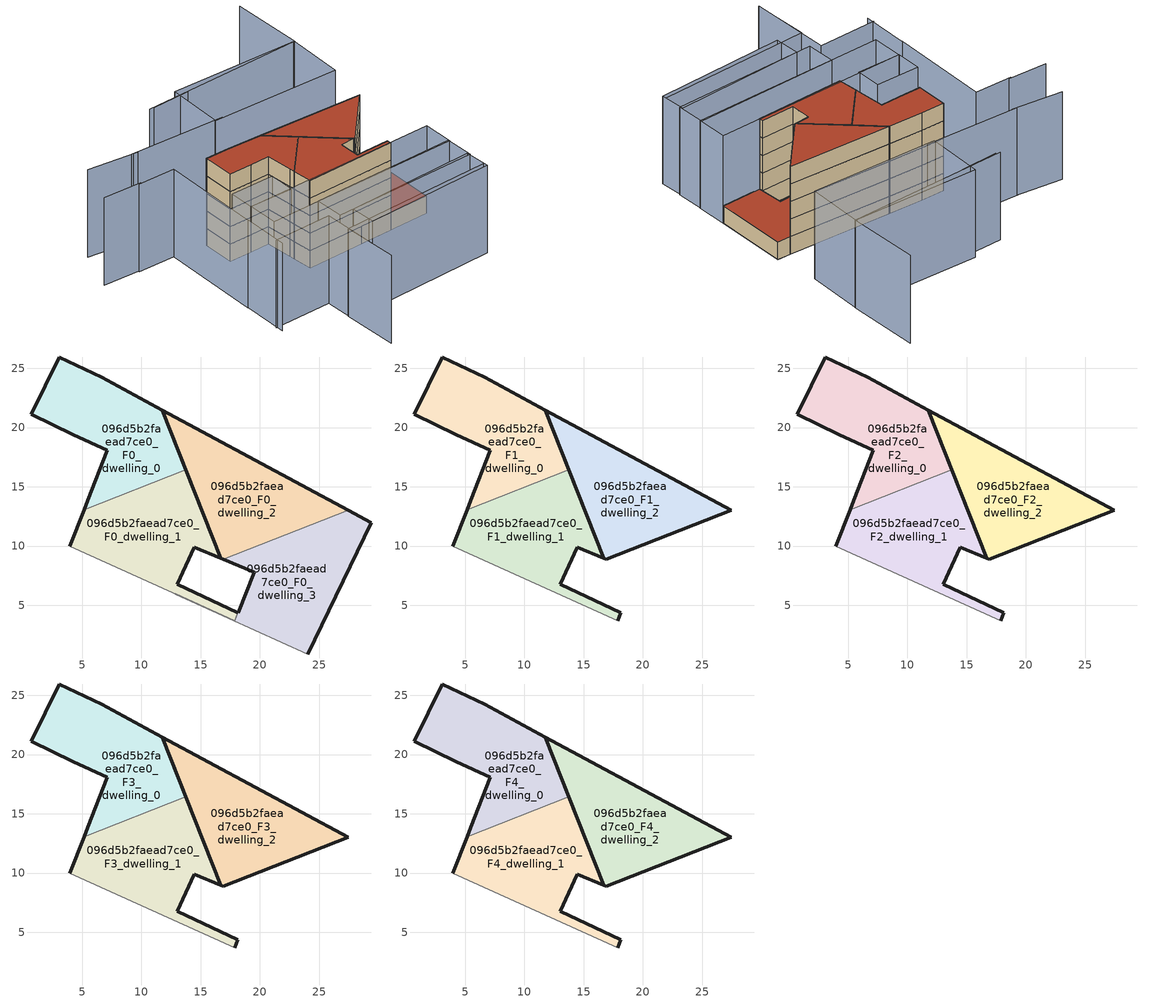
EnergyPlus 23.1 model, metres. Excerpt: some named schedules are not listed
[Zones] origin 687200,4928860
096d5b2faead7ce0_F0_dwelling_0
 floor ground (EU_floor_Construction): 13.76,16.45 11.78,21.46 6.65,24.23 3.07,25.96 0.71,21.13 4.23,19.41 7.14,18.07 5.47,13.86 5.16,13.07 z0
 wall outside (EU_wall_Construction): 5.16,13.07 5.47,13.86 7.14,18.07 4.23,19.41 0.71,21.13 3.07,25.96 6.65,24.23 11.78,21.46 13.76,16.45 z0:3
 wall to 096d5b2faead7ce0_F0_dwelling_1 (EU_wall_Construction): 13.76,16.45 5.16,13.07 z0:3
096d5b2faead7ce0_F0_dwelling_1
 floor ground (EU_floor_Construction): 17.87,3.7 18.16,4.39 13.03,6.78 14.46,9.88 16.7,8.96 13.76,16.45 5.16,13.07 3.95,10 z0
 wall outside (EU_wall_Construction): 3.95,10 5.16,13.07 / 13.76,16.45 16.7,8.96 14.46,9.88 13.03,6.78 18.16,4.39 z0:3
 wall to 096d5b2faead7ce0_F0_dwelling_3 (EU_wall_Construction): 18.16,4.39 17.87,3.7 z0:3
 wall adiabatic (EU_wall_Construction): 17.87,3.7 3.95,10 z0:3
096d5b2faead7ce0_F0_dwelling_2
 floor ground (EU_floor_Construction): 27.45,13.02 11.78,21.46 16.7,8.96 16.91,8.87 z0
 wall outside (EU_wall_Construction): 16.91,8.87 16.7,8.96 11.78,21.46 27.45,13.02 z0:3
 wall to 096d5b2faead7ce0_F0_dwelling_3 (EU_wall_Construction): 27.45,13.02 16.91,8.87 z0:3
096d5b2faead7ce0_F0_dwelling_3
 floor ground (EU_floor_Construction): 24.05,0.89 29.4,11.97 27.45,13.02 16.91,8.87 19.55,7.79 18.16,4.39 17.87,3.7 12.89,5.96 12.88,5.95 z0
 wall outside (EU_wall_Construction): 18.16,4.39 19.55,7.79 16.91,8.87 / 27.45,13.02 29.4,11.97 24.05,0.89 z0:3
 wall adiabatic (EU_wall_Construction): 24.05,0.89 12.88,5.95 12.89,5.96 17.87,3.7 z0:3
 roof outside (EU_roof_Construction): 29.4,11.97 24.05,0.89 12.88,5.95 12.89,5.96 17.87,3.7 18.16,4.39 19.55,7.79 16.91,8.87 27.45,13.02 z3
096d5b2faead7ce0_F1_dwelling_0
 floor to 096d5b2faead7ce0_F0_dwelling_0 (EU_floor_Construction): 13.76,16.45 11.78,21.46 6.65,24.23 3.07,25.96 0.71,21.13 4.23,19.41 7.14,18.07 5.47,13.86 5.16,13.07 z3
 wall outside (EU_wall_Construction): 5.16,13.07 5.47,13.86 7.14,18.07 4.23,19.41 0.71,21.13 3.07,25.96 6.65,24.23 11.78,21.46 13.76,16.45 z3:6
 wall to 096d5b2faead7ce0_F1_dwelling_1 (EU_wall_Construction): 13.76,16.45 5.16,13.07 z3:6
096d5b2faead7ce0_F1_dwelling_1
 floor to 096d5b2faead7ce0_F0_dwelling_1 (EU_floor_Construction): 17.87,3.7 18.16,4.39 13.03,6.78 14.46,9.88 16.7,8.96 13.76,16.45 5.16,13.07 3.95,10 z3
 wall outside (EU_wall_Construction): 3.95,10 5.16,13.07 / 13.76,16.45 16.7,8.96 14.46,9.88 13.03,6.78 18.16,4.39 17.87,3.7 z3:6
 wall adiabatic (EU_wall_Construction): 17.87,3.7 3.95,10 z3:6
096d5b2faead7ce0_F1_dwelling_2
 floor to 096d5b2faead7ce0_F0_dwelling_2 (EU_floor_Construction): 27.45,13.02 11.78,21.46 16.7,8.96 16.91,8.87 z3
 wall outside (EU_wall_Construction): 11.78,21.46 27.45,13.02 16.91,8.87 16.7,8.96 11.78,21.46 z3:6
096d5b2faead7ce0_F2_dwelling_0
 floor to 096d5b2faead7ce0_F1_dwelling_0 (EU_floor_Construction): 13.76,16.45 11.78,21.46 6.65,24.23 3.07,25.96 0.71,21.13 4.23,19.41 7.14,18.07 5.47,13.86 5.16,13.07 z6
 wall outside (EU_wall_Construction): 5.16,13.07 5.47,13.86 7.14,18.07 4.23,19.41 0.71,21.13 3.07,25.96 6.65,24.23 11.78,21.46 13.76,16.45 z6:9
 wall to 096d5b2faead7ce0_F2_dwelling_1 (EU_wall_Construction): 13.76,16.45 5.16,13.07 z6:9
096d5b2faead7ce0_F2_dwelling_1
 floor to 096d5b2faead7ce0_F1_dwelling_1 (EU_floor_Construction): 17.87,3.7 18.16,4.39 13.03,6.78 14.46,9.88 16.7,8.96 13.76,16.45 5.16,13.07 3.95,10 z6
 wall outside (EU_wall_Construction): 3.95,10 5.16,13.07 / 13.76,16.45 16.7,8.96 14.46,9.88 13.03,6.78 18.16,4.39 17.87,3.7 z6:9
 wall adiabatic (EU_wall_Construction): 17.87,3.7 3.95,10 z6:9
096d5b2faead7ce0_F2_dwelling_2
 floor to 096d5b2faead7ce0_F1_dwelling_2 (EU_floor_Construction): 27.45,13.02 11.78,21.46 16.7,8.96 16.91,8.87 z6
 wall outside (EU_wall_Construction): 11.78,21.46 27.45,13.02 16.91,8.87 16.7,8.96 11.78,21.46 z6:9
096d5b2faead7ce0_F3_dwelling_0
 floor to 096d5b2faead7ce0_F2_dwelling_0 (EU_floor_Construction): 13.76,16.45 11.78,21.46 6.65,24.23 3.07,25.96 0.71,21.13 4.23,19.41 7.14,18.07 5.47,13.86 5.16,13.07 z9
 wall outside (EU_wall_Construction): 5.16,13.07 5.47,13.86 7.14,18.07 4.23,19.41 0.71,21.13 3.07,25.96 6.65,24.23 11.78,21.46 13.76,16.45 z9:12
 wall to 096d5b2faead7ce0_F3_dwelling_1 (EU_wall_Construction): 13.76,16.45 5.16,13.07 z9:12
096d5b2faead7ce0_F3_dwelling_1
 floor to 096d5b2faead7ce0_F2_dwelling_1 (EU_floor_Construction): 17.87,3.7 18.16,4.39 13.03,6.78 14.46,9.88 16.7,8.96 13.76,16.45 5.16,13.07 3.95,10 z9
 wall outside (EU_wall_Construction): 3.95,10 5.16,13.07 / 13.76,16.45 16.7,8.96 14.46,9.88 13.03,6.78 18.16,4.39 17.87,3.7 z9:12
 wall adiabatic (EU_wall_Construction): 17.87,3.7 3.95,10 z9:12
096d5b2faead7ce0_F3_dwelling_2
 floor to 096d5b2faead7ce0_F2_dwelling_2 (EU_floor_Construction): 27.45,13.02 11.78,21.46 16.7,8.96 16.91,8.87 z9
 wall outside (EU_wall_Construction): 11.78,21.46 27.45,13.02 16.91,8.87 16.7,8.96 11.78,21.46 z9:12
096d5b2faead7ce0_F4_dwelling_0
 floor to 096d5b2faead7ce0_F3_dwelling_0 (EU_floor_Construction): 13.76,16.45 11.78,21.46 6.65,24.23 3.07,25.96 0.71,21.13 4.23,19.41 7.14,18.07 5.47,13.86 5.16,13.07 z12
 wall outside (EU_wall_Construction): 5.16,13.07 5.47,13.86 7.14,18.07 4.23,19.41 0.71,21.13 3.07,25.96 6.65,24.23 11.78,21.46 13.76,16.45 z12:15
 wall to 096d5b2faead7ce0_F4_dwelling_1 (EU_wall_Construction): 13.76,16.45 5.16,13.07 z12:15
 roof outside (EU_roof_Construction): 11.78,21.46 13.76,16.45 5.16,13.07 5.47,13.86 7.14,18.07 4.23,19.41 0.71,21.13 3.07,25.96 6.65,24.23 z15
096d5b2faead7ce0_F4_dwelling_1
 floor to 096d5b2faead7ce0_F3_dwelling_1 (EU_floor_Construction): 17.87,3.7 18.16,4.39 13.03,6.78 14.46,9.88 16.7,8.96 13.76,16.45 5.16,13.07 3.95,10 z12
 wall outside (EU_wall_Construction): 3.95,10 5.16,13.07 / 13.76,16.45 16.7,8.96 14.46,9.88 13.03,6.78 18.16,4.39 17.87,3.7 z12:15
 wall adiabatic (EU_wall_Construction): 17.87,3.7 3.95,10 z12:15
 roof outside (EU_roof_Construction): 13.76,16.45 16.7,8.96 14.46,9.88 13.03,6.78 18.16,4.39 17.87,3.7 3.95,10 5.16,13.07 z15
096d5b2faead7ce0_F4_dwelling_2
 floor to 096d5b2faead7ce0_F3_dwelling_2 (EU_floor_Construction): 27.45,13.02 11.78,21.46 16.7,8.96 16.91,8.87 z12
 wall outside (EU_wall_Construction): 11.78,21.46 27.45,13.02 16.91,8.87 16.7,8.96 11.78,21.46 z12:15
 roof outside (EU_roof_Construction): 27.45,13.02 16.91,8.87 16.7,8.96 11.78,21.46 z15
shading: -8.84,-8.73 -5.06,-0.21 / -5.06,-0.21 18.48,-10.64 / -12.15,7.83 -3.16,3.76 / -3.16,3.76 -8.8,-8.71 / -9.05,13.83 -12.52,6.75 / -12.39,34.9 -6.65,31.83 / -7.16,31.8 -1.5,28.98 / -1.5,28.98 -9.09,13.75 / 41.19,38.37 36.19,27.34 / 36.19,27.34 11.24,38.67 / 13.8,28.46 -0.53,36.13 / 17.68,35.69 11.83,38.3 / 0.41,35.56 -6.82,40.13 / -0.17,1.29 20.05,-7.39 / 20.05,-7.39 18.36,-11.32 / 18.36,-11.32 -1.85,-2.64 / -1.85,-2.64 -0.17,1.29 / -0.39,6.69 21.93,-3.5 / 21.93,-3.5 19.93,-7.89 / 19.93,-7.89 -2.39,2.3 / -2.39,2.3 -0.39,6.69 / -5.69,14.8 24.05,0.89 / 24.05,0.89 21.89,-3.73 / 21.89,-3.73 -7.85,10.18 / -7.85,10.18 -5.69,14.8 / 0.84,11.55 -5.81,14.86 / -5.81,14.86 -3.91,18.68 / -3.91,18.68 2.74,15.37 / 2.74,15.37 0.84,11.55 / 16.9,37.34 36.08,27.38 / 36.08,27.38 31.68,18.91 / 31.68,18.91 12.5,28.87 / 12.5,28.87 16.9,37.34 z0:15
[Building]
EU S2 Campaign: North Axis=0; Terrain=City; Solar Distribution=FullExterior
[Site:Location]
Bologna: Latitude=44.5; Longitude=11.25; Time Zone=1; Elevation=37
[SizingPeriod:WeatherFileDays]
AnnualSizingPeriod: Begin Month=1; Begin Day of Month=1; End Month=12; End Day of Month=31; Day of Week for Start Day=Monday; Use Weather File Daylight Saving Period=No; Use Weather File Rain and Snow Indicators=No
[MATERIAL]
EU_InternalMass_Material: Roughness=MediumRough; Thickness=0.1; Conductivity=1; Density=1800; Specific Heat=900; Thermal Absorptance=0.9; Solar Absorptance=0.7; Visible Absorptance=0.7
[MATERIAL:NOMASS] Roughness=MediumRough; Thermal Absorptance=0.9; Solar Absorptance=0.7; Visible Absorptance=0.7
Name | Thermal Resistance
EU_wall_NoMass | 0.905828
EU_roof_NoMass | 0.37593
EU_floor_NoMass | 0.67114
[CONSTRUCTION]
EU_wall_Construction: EU_wall_NoMass
EU_roof_Construction: EU_roof_NoMass
EU_floor_Construction: EU_floor_NoMass
EU_InternalMass_Construction: EU_InternalMass_Material
[ZONE] Type=1; Multiplier=1; Ceiling Height=autocalculate; Floor Area=autocalculate; Part of Total Floor Area=Yes
Name | Volume
096d5b2faead7ce0_F0_dwelling_0; 096d5b2faead7ce0_F1_dwelling_0; 096d5b2faead7ce0_F2_dwelling_0; 096d5b2faead7ce0_F3_dwelling_0; 096d5b2faead7ce0_F4_dwelling_0 | 234.347
096d5b2faead7ce0_F0_dwelling_1; 096d5b2faead7ce0_F1_dwelling_1; 096d5b2faead7ce0_F2_dwelling_1; 096d5b2faead7ce0_F3_dwelling_1; 096d5b2faead7ce0_F4_dwelling_1 | 232.06
096d5b2faead7ce0_F0_dwelling_2; 096d5b2faead7ce0_F1_dwelling_2; 096d5b2faead7ce0_F2_dwelling_2; 096d5b2faead7ce0_F3_dwelling_2; 096d5b2faead7ce0_F4_dwelling_2 | 234.33
096d5b2faead7ce0_F0_dwelling_3 | 236.622
[INTERNALMASS] Construction=EU_InternalMass_Construction
Name | Zone or ZoneList | Surface Area
096d5b2faead7ce0_F0_dwelling_0_EU_InternalMass | 096d5b2faead7ce0_F0_dwelling_0 | 78.116
096d5b2faead7ce0_F0_dwelling_1_EU_InternalMass | 096d5b2faead7ce0_F0_dwelling_1 | 77.3705
096d5b2faead7ce0_F0_dwelling_2_EU_InternalMass | 096d5b2faead7ce0_F0_dwelling_2 | 78.1115
096d5b2faead7ce0_F0_dwelling_3_EU_InternalMass | 096d5b2faead7ce0_F0_dwelling_3 | 78.872
096d5b2faead7ce0_F1_dwelling_0_EU_InternalMass | 096d5b2faead7ce0_F1_dwelling_0 | 104.154
096d5b2faead7ce0_F1_dwelling_1_EU_InternalMass | 096d5b2faead7ce0_F1_dwelling_1 | 104.158
096d5b2faead7ce0_F1_dwelling_2_EU_InternalMass | 096d5b2faead7ce0_F1_dwelling_2 | 104.158
096d5b2faead7ce0_F2_dwelling_0_EU_InternalMass | 096d5b2faead7ce0_F2_dwelling_0 | 104.154
096d5b2faead7ce0_F2_dwelling_1_EU_InternalMass | 096d5b2faead7ce0_F2_dwelling_1 | 104.158
096d5b2faead7ce0_F2_dwelling_2_EU_InternalMass | 096d5b2faead7ce0_F2_dwelling_2 | 104.158
096d5b2faead7ce0_F3_dwelling_0_EU_InternalMass | 096d5b2faead7ce0_F3_dwelling_0 | 104.154
096d5b2faead7ce0_F3_dwelling_1_EU_InternalMass | 096d5b2faead7ce0_F3_dwelling_1 | 104.158
096d5b2faead7ce0_F3_dwelling_2_EU_InternalMass | 096d5b2faead7ce0_F3_dwelling_2 | 104.158
096d5b2faead7ce0_F4_dwelling_0_EU_InternalMass | 096d5b2faead7ce0_F4_dwelling_0 | 104.154
096d5b2faead7ce0_F4_dwelling_1_EU_InternalMass | 096d5b2faead7ce0_F4_dwelling_1 | 104.158
096d5b2faead7ce0_F4_dwelling_2_EU_InternalMass | 096d5b2faead7ce0_F4_dwelling_2 | 104.158
[OTHEREQUIPMENT] Fuel Type=Electricity; Design Level Calculation Method=Watts/Area; Power per Zone Floor Area=1; Fraction Latent=0; Fraction Radiant=0; Fraction Lost=0; Carbon Dioxide Generation Rate=0; EndUse Subcategory=EU_Step8_InternalGains
Name | Zone or ZoneList or Space or SpaceList | Schedule
EU_Step8_InternalGain_096d5b2faead7ce0_F0_dwelling_0_f000 | 096d5b2faead7ce0_F0_dwelling_0 | EU_Step8_GainSchedule_096d5b2faead7ce0_F0_dwelling_0_f000
EU_Step8_InternalGain_096d5b2faead7ce0_F0_dwelling_1_f000 | 096d5b2faead7ce0_F0_dwelling_1 | EU_Step8_GainSchedule_096d5b2faead7ce0_F0_dwelling_1_f000
EU_Step8_InternalGain_096d5b2faead7ce0_F0_dwelling_2_f000 | 096d5b2faead7ce0_F0_dwelling_2 | EU_Step8_GainSchedule_096d5b2faead7ce0_F0_dwelling_2_f000
EU_Step8_InternalGain_096d5b2faead7ce0_F0_dwelling_3_f000 | 096d5b2faead7ce0_F0_dwelling_3 | EU_Step8_GainSchedule_096d5b2faead7ce0_F0_dwelling_3_f000
EU_Step8_InternalGain_096d5b2faead7ce0_F1_dwelling_0_f000 | 096d5b2faead7ce0_F1_dwelling_0 | EU_Step8_GainSchedule_096d5b2faead7ce0_F1_dwelling_0_f000
EU_Step8_InternalGain_096d5b2faead7ce0_F1_dwelling_1_f000 | 096d5b2faead7ce0_F1_dwelling_1 | EU_Step8_GainSchedule_096d5b2faead7ce0_F1_dwelling_1_f000
EU_Step8_InternalGain_096d5b2faead7ce0_F1_dwelling_2_f000 | 096d5b2faead7ce0_F1_dwelling_2 | EU_Step8_GainSchedule_096d5b2faead7ce0_F1_dwelling_2_f000
EU_Step8_InternalGain_096d5b2faead7ce0_F2_dwelling_0_f000 | 096d5b2faead7ce0_F2_dwelling_0 | EU_Step8_GainSchedule_096d5b2faead7ce0_F2_dwelling_0_f000
EU_Step8_InternalGain_096d5b2faead7ce0_F2_dwelling_1_f000 | 096d5b2faead7ce0_F2_dwelling_1 | EU_Step8_GainSchedule_096d5b2faead7ce0_F2_dwelling_1_f000
EU_Step8_InternalGain_096d5b2faead7ce0_F2_dwelling_2_f000 | 096d5b2faead7ce0_F2_dwelling_2 | EU_Step8_GainSchedule_096d5b2faead7ce0_F2_dwelling_2_f000
EU_Step8_InternalGain_096d5b2faead7ce0_F3_dwelling_0_f000 | 096d5b2faead7ce0_F3_dwelling_0 | EU_Step8_GainSchedule_096d5b2faead7ce0_F3_dwelling_0_f000
EU_Step8_InternalGain_096d5b2faead7ce0_F3_dwelling_1_f000 | 096d5b2faead7ce0_F3_dwelling_1 | EU_Step8_GainSchedule_096d5b2faead7ce0_F3_dwelling_1_f000
EU_Step8_InternalGain_096d5b2faead7ce0_F3_dwelling_2_f000 | 096d5b2faead7ce0_F3_dwelling_2 | EU_Step8_GainSchedule_096d5b2faead7ce0_F3_dwelling_2_f000
EU_Step8_InternalGain_096d5b2faead7ce0_F4_dwelling_0_f000 | 096d5b2faead7ce0_F4_dwelling_0 | EU_Step8_GainSchedule_096d5b2faead7ce0_F4_dwelling_0_f000
EU_Step8_InternalGain_096d5b2faead7ce0_F4_dwelling_1_f000 | 096d5b2faead7ce0_F4_dwelling_1 | EU_Step8_GainSchedule_096d5b2faead7ce0_F4_dwelling_1_f000
EU_Step8_InternalGain_096d5b2faead7ce0_F4_dwelling_2_f000 | 096d5b2faead7ce0_F4_dwelling_2 | EU_Step8_GainSchedule_096d5b2faead7ce0_F4_dwelling_2_f000
[ZONEVENTILATION:DESIGNFLOWRATE] Schedule=EU_AlwaysOn; Design Flow Rate Calculation Method=AirChanges/Hour; Air Changes per Hour=0.73129; Ventilation Type=Natural; Fan Pressure Rise=0; Fan Total Efficiency=1; Constant Term Coefficient=1; Temperature Term Coefficient=0; Velocity Term Coefficient=0; Velocity Squared Term Coefficient=0; Minimum Indoor Temperature=-100; Maximum Indoor Temperature=100; Delta Temperature=-100; Minimum Outdoor Temperature=-100; Maximum Outdoor Temperature=100; Maximum Wind Speed=40
Name | Zone or ZoneList or Space or SpaceList
EU_ConstantAir_096d5b2faead7ce0_F0_dwelling_0 | 096d5b2faead7ce0_F0_dwelling_0
EU_ConstantAir_096d5b2faead7ce0_F0_dwelling_1 | 096d5b2faead7ce0_F0_dwelling_1
EU_ConstantAir_096d5b2faead7ce0_F0_dwelling_2 | 096d5b2faead7ce0_F0_dwelling_2
EU_ConstantAir_096d5b2faead7ce0_F0_dwelling_3 | 096d5b2faead7ce0_F0_dwelling_3
EU_ConstantAir_096d5b2faead7ce0_F1_dwelling_0 | 096d5b2faead7ce0_F1_dwelling_0
EU_ConstantAir_096d5b2faead7ce0_F1_dwelling_1 | 096d5b2faead7ce0_F1_dwelling_1
EU_ConstantAir_096d5b2faead7ce0_F1_dwelling_2 | 096d5b2faead7ce0_F1_dwelling_2
EU_ConstantAir_096d5b2faead7ce0_F2_dwelling_0 | 096d5b2faead7ce0_F2_dwelling_0
EU_ConstantAir_096d5b2faead7ce0_F2_dwelling_1 | 096d5b2faead7ce0_F2_dwelling_1
EU_ConstantAir_096d5b2faead7ce0_F2_dwelling_2 | 096d5b2faead7ce0_F2_dwelling_2
EU_ConstantAir_096d5b2faead7ce0_F3_dwelling_0 | 096d5b2faead7ce0_F3_dwelling_0
EU_ConstantAir_096d5b2faead7ce0_F3_dwelling_1 | 096d5b2faead7ce0_F3_dwelling_1
EU_ConstantAir_096d5b2faead7ce0_F3_dwelling_2 | 096d5b2faead7ce0_F3_dwelling_2
EU_ConstantAir_096d5b2faead7ce0_F4_dwelling_0 | 096d5b2faead7ce0_F4_dwelling_0
EU_ConstantAir_096d5b2faead7ce0_F4_dwelling_1 | 096d5b2faead7ce0_F4_dwelling_1
EU_ConstantAir_096d5b2faead7ce0_F4_dwelling_2 | 096d5b2faead7ce0_F4_dwelling_2
[HVACTEMPLATE:THERMOSTAT] Constant Heating Setpoint=20; Constant Cooling Setpoint=50
EU_HeatOnly_096d5b2faead7ce0_F0_dwelling_0; EU_HeatOnly_096d5b2faead7ce0_F0_dwelling_1; EU_HeatOnly_096d5b2faead7ce0_F0_dwelling_2; EU_HeatOnly_096d5b2faead7ce0_F0_dwelling_3; EU_HeatOnly_096d5b2faead7ce0_F1_dwelling_0; EU_HeatOnly_096d5b2faead7ce0_F1_dwelling_1; EU_HeatOnly_096d5b2faead7ce0_F1_dwelling_2; EU_HeatOnly_096d5b2faead7ce0_F2_dwelling_0; EU_HeatOnly_096d5b2faead7ce0_F2_dwelling_1; EU_HeatOnly_096d5b2faead7ce0_F2_dwelling_2; EU_HeatOnly_096d5b2faead7ce0_F3_dwelling_0; EU_HeatOnly_096d5b2faead7ce0_F3_dwelling_1; EU_HeatOnly_096d5b2faead7ce0_F3_dwelling_2; EU_HeatOnly_096d5b2faead7ce0_F4_dwelling_0; EU_HeatOnly_096d5b2faead7ce0_F4_dwelling_1; EU_HeatOnly_096d5b2faead7ce0_F4_dwelling_2
[HVACTEMPLATE:ZONE:IDEALLOADSAIRSYSTEM] System Availability Schedule=EU_AlwaysOn; Maximum Heating Supply Air Temperature=50; Minimum Cooling Supply Air Temperature=13; Maximum Heating Supply Air Humidity Ratio=0.0156; Minimum Cooling Supply Air Humidity Ratio=0.0077; Heating Limit=NoLimit; Cooling Limit=NoLimit; Heating Availability Schedule=EU_AlwaysOn; Cooling Availability Schedule=EU_CoolingOff; Dehumidification Control Type=ConstantSensibleHeatRatio; Cooling Sensible Heat Ratio=0.7; Dehumidification Setpoint=60; Humidification Control Type=None; Humidification Setpoint=30; Outdoor Air Method=None; Outdoor Air Flow Rate per Person=0.00944; Outdoor Air Flow Rate per Zone Floor Area=0; Outdoor Air Flow Rate per Zone=0; Demand Controlled Ventilation Type=None; Outdoor Air Economizer Type=NoEconomizer; Heat Recovery Type=None; Sensible Heat Recovery Effectiveness=0.7; Latent Heat Recovery Effectiveness=0.65
Name | Template Thermostat
096d5b2faead7ce0_F0_dwelling_0 | EU_HeatOnly_096d5b2faead7ce0_F0_dwelling_0
096d5b2faead7ce0_F0_dwelling_1 | EU_HeatOnly_096d5b2faead7ce0_F0_dwelling_1
096d5b2faead7ce0_F0_dwelling_2 | EU_HeatOnly_096d5b2faead7ce0_F0_dwelling_2
096d5b2faead7ce0_F0_dwelling_3 | EU_HeatOnly_096d5b2faead7ce0_F0_dwelling_3
096d5b2faead7ce0_F1_dwelling_0 | EU_HeatOnly_096d5b2faead7ce0_F1_dwelling_0
096d5b2faead7ce0_F1_dwelling_1 | EU_HeatOnly_096d5b2faead7ce0_F1_dwelling_1
096d5b2faead7ce0_F1_dwelling_2 | EU_HeatOnly_096d5b2faead7ce0_F1_dwelling_2
096d5b2faead7ce0_F2_dwelling_0 | EU_HeatOnly_096d5b2faead7ce0_F2_dwelling_0
096d5b2faead7ce0_F2_dwelling_1 | EU_HeatOnly_096d5b2faead7ce0_F2_dwelling_1
096d5b2faead7ce0_F2_dwelling_2 | EU_HeatOnly_096d5b2faead7ce0_F2_dwelling_2
096d5b2faead7ce0_F3_dwelling_0 | EU_HeatOnly_096d5b2faead7ce0_F3_dwelling_0
096d5b2faead7ce0_F3_dwelling_1 | EU_HeatOnly_096d5b2faead7ce0_F3_dwelling_1
096d5b2faead7ce0_F3_dwelling_2 | EU_HeatOnly_096d5b2faead7ce0_F3_dwelling_2
096d5b2faead7ce0_F4_dwelling_0 | EU_HeatOnly_096d5b2faead7ce0_F4_dwelling_0
096d5b2faead7ce0_F4_dwelling_1 | EU_HeatOnly_096d5b2faead7ce0_F4_dwelling_1
096d5b2faead7ce0_F4_dwelling_2 | EU_HeatOnly_096d5b2faead7ce0_F4_dwelling_2
